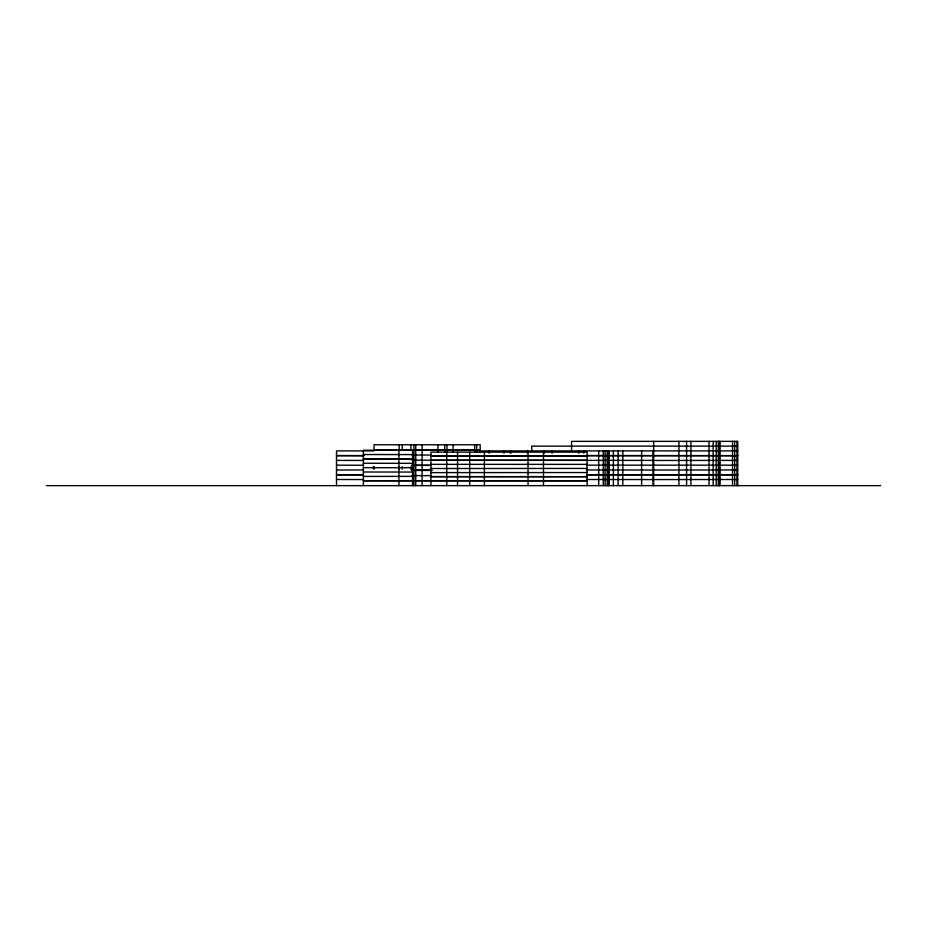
<?xml version="1.0" encoding="UTF-8"?>
<svg xmlns="http://www.w3.org/2000/svg" width="927" height="927" viewBox="0 0 927 927"><rect width="100%" height="100%" fill="white"/><g stroke="black" fill="none" stroke-linecap="round" stroke-linejoin="round"><path stroke-width="1.39" d="M737.73 446.13L531.75 446.13L531.75 450.846M374.033 449.85L480.186 449.85L374.033 449.919L374.033 444.763L480.186 444.763L480.186 452.457M374.021 450.904L336.501 450.904L336.501 485.644M479.143 450.904L737.73 450.904M363.372 454.531L412.573 454.589M411.924 454.995L431.078 455.064M430.893 456.165L587.127 456.165M430.893 456.235L587.127 456.235M363.372 458.888L412.573 458.888M363.372 458.958L412.573 458.958M411.924 460.209L587.127 460.255M336.501 460.395L363.511 460.464M430.893 460.325L652.967 460.395M653.651 460.464L737.73 460.395M363.372 463.257L412.573 463.326M430.893 464.357L587.127 464.357M336.501 465.169L363.511 465.238M411.924 465.284L431.078 465.284M586.524 465.169L652.967 465.169M653.651 465.169L737.73 465.169M411.924 465.354L431.078 465.354M363.372 467.695L412.573 467.695M430.893 468.517L587.127 468.448M336.501 470.012L363.511 469.954M411.646 469.954L431.588 469.954M586.524 469.954L652.967 470.012M653.651 470.012L737.73 469.954M411.437 470.441L432.167 470.441M363.372 471.994L412.573 472.063M430.893 472.608L587.127 472.538M336.501 474.728L363.511 474.728M586.524 474.728L652.967 474.728M653.651 474.728L737.73 474.728M336.501 474.798L363.511 474.798M586.524 474.798L652.967 474.798M653.651 474.798L737.73 474.798M411.924 475.586L431.078 475.655M363.372 476.432L412.573 476.362M336.501 479.502L363.511 479.572M586.524 479.502L652.967 479.572M653.651 479.572L737.73 479.502M46.35 485.644L880.65 485.644M737.73 485.644L737.73 441.356L571.565 441.356L571.565 450.846M736.93 441.356L736.93 485.644M734.682 441.356L734.682 485.644M732.55 441.356L732.55 485.644M719.781 441.356L719.781 485.644M719.653 441.356L719.653 485.644M718.332 441.356L718.332 485.644M716.235 441.356L716.235 485.644M713.153 441.356L713.153 485.644M709.028 441.356L709.028 485.644M690.882 441.356L690.882 485.644M686.583 441.356L686.583 485.644M678.9 441.356L678.9 485.644M653.651 441.356L653.651 485.644M652.967 450.904L652.967 485.644M641.611 450.904L641.611 485.644M622.805 450.904L622.805 485.644M618.124 450.904L618.124 485.644M613.373 450.904L613.373 485.644M609.027 450.904L609.027 485.644M608.587 450.904L608.587 485.644M607.15 450.904L607.15 485.644M605.099 450.904L605.099 485.644M603.234 450.904L603.234 485.644M598.691 450.904L598.691 485.644M587.127 485.644L587.127 452.133L430.893 452.133L430.893 485.644M583.825 450.904L583.825 453.268M578.912 450.904L578.912 453.268M552.168 450.904L552.168 453.268M544.195 450.904L544.195 453.268M543.512 452.133L543.512 485.644M528.031 452.133L528.031 485.644M527.451 450.904L527.451 453.268M510.754 450.904L510.754 453.268M510.453 450.904L510.453 453.268M503.987 450.904L503.987 453.268M489.247 450.904L489.247 453.268M484.392 452.133L484.392 485.644M476.64 444.763L476.64 452.457M474.624 444.763L474.624 452.457M469.699 452.133L469.699 485.644M457.544 452.133L457.544 485.644M453.129 444.763L453.129 452.457M446.965 444.763L446.965 452.457M446.756 452.133L446.756 485.644M444.717 444.763L444.717 452.457M437.926 444.763L437.926 452.457M422.133 444.763L422.133 485.644M415.748 444.763L415.748 485.644M413.929 444.763L413.929 485.644M412.573 485.644L412.573 450.232L363.372 450.232L363.372 485.644M410.928 444.763L410.928 449.85M410.928 466.629L410.928 469.166M402.272 444.763L402.272 449.85M402.272 466.629L402.272 469.166M399.143 444.763L399.143 449.85M399.143 466.629L399.143 469.166M398.911 450.232L398.911 485.644M374.033 466.629L374.033 469.166M373.454 466.42L373.454 468.772M363.882 455.62L336.501 455.62L363.882 455.69M737.73 455.62L585.968 455.62L737.73 455.69M587.127 476.64L430.893 476.64L587.127 476.71M587.127 480.731L363.372 480.731L587.127 480.8"/></g></svg>
